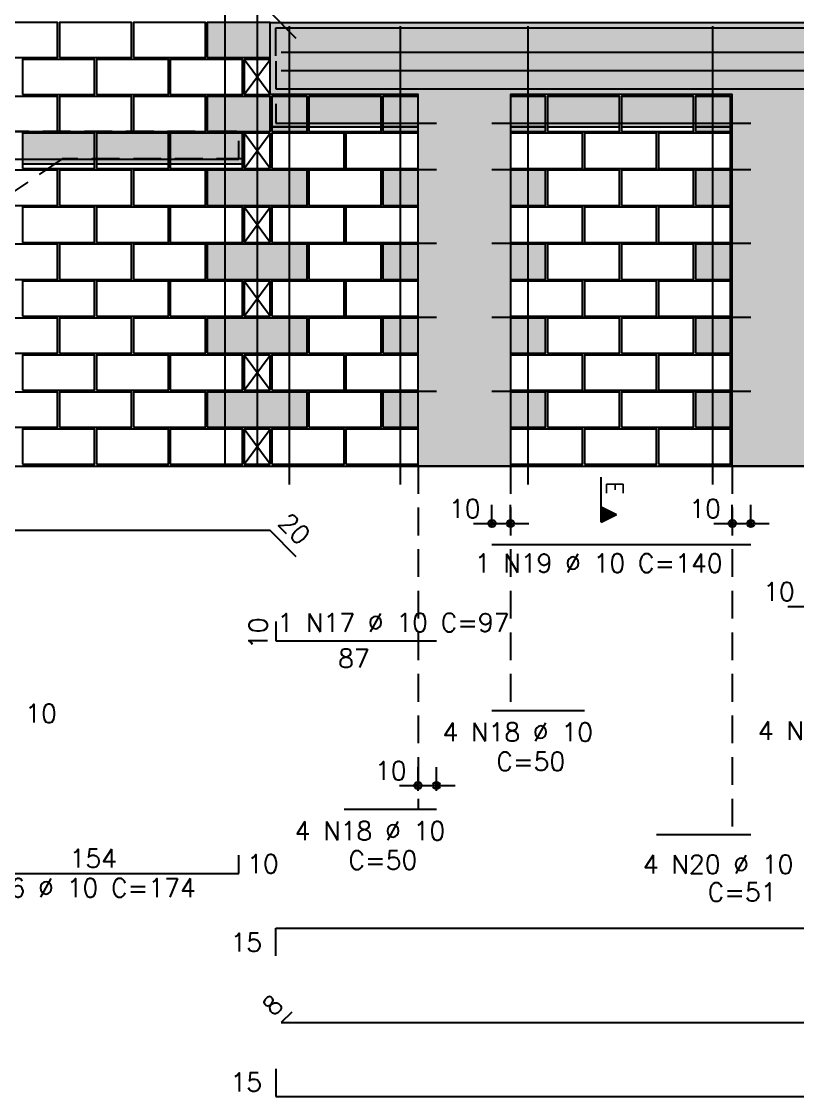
# Model space of a CAD drawing. Extents: x -1 to 122, y -1 to 61.
# Drawn here: x 45.56 to 53.96, y 42.5 to 54.13 of the extents above; entities that cross this region are included whole.
import ezdxf

# ---------------------------------------------------------------- set-up
doc = ezdxf.new("R2010")
doc.units = 0
doc.header["$MEASUREMENT"] = 0
doc.linetypes.add('ESTILO_TQS_0001', pattern=[0.45, 0.3, -0.15])
for name, color, linetype in [('PENA_01', 1, 'CONTINUOUS'), ('PENA_02', 2, 'CONTINUOUS'), ('PENA_03', 3, 'CONTINUOUS'), ('PENA_05', 5, 'CONTINUOUS'), ('PENA_09', 254, 'CONTINUOUS'), ('PENA_11', 252, 'CONTINUOUS'), ('PENA_19', 240, 'CONTINUOUS'), ('PENA_21', 100, 'CONTINUOUS'), ('PENA_23', 50, 'CONTINUOUS')]:
    doc.layers.add(name, color=color, linetype=linetype)
doc.styles.get("Standard").update_dxf_attribs({"font": 'ROMANS.SHX'})

msp = doc.modelspace()

# ---------------------------------------------------------------- linework, layer by layer
at = {"layer": 'PENA_01', "linetype": 'Continuous'}
for p, q in [((48.275, 52.992), (48.655, 52.992)), ((48.675, 52.992), (49.455, 52.992)), ((49.475, 52.992), (49.855, 52.992)), ((50.855, 52.992), (51.235, 52.992)), ((51.255, 52.992), (52.035, 52.992)), ((52.055, 52.992), (52.835, 52.992)), ((52.855, 52.992), (53.235, 52.992)), ((45.575, 52.592), (46.355, 52.592)), ((46.375, 52.592), (47.155, 52.592)), ((47.175, 52.592), (47.955, 52.592)), ((50.655, 48.673), (50.655, 48.901)), ((50.855, 48.673), (50.855, 48.901)), ((53.255, 48.673), (53.255, 48.901)), ((53.455, 48.673), (53.455, 48.901)), ((50.455, 48.701), (51.055, 48.701)), ((53.055, 48.701), (53.655, 48.701)), ((53.855, 47.803), (54.455, 47.803)), ((49.855, 45.808), (49.855, 46.065)), ((50.055, 45.808), (50.055, 46.065)), ((49.655, 45.865), (50.255, 45.865))]:
    msp.add_line(p, q, dxfattribs=at)
at = {"layer": 'PENA_01', "linetype": 'ESTILO_TQS_0001'}
for p, q in [((49.855, 49.322), (49.855, 45.608)), ((50.855, 49.322), (50.855, 46.676)), ((53.255, 49.322), (53.255, 45.335))]:
    msp.add_line(p, q, dxfattribs=at)
msp.add_lwpolyline([(46.006, 52.645), (43.306, 50.832), (40.555, 50.832), (40.555, 51.132), (43.215, 51.132), (43.185, 51.495), (43.755, 51.495), (43.725, 51.857), (44.295, 51.857), (44.265, 52.22), (44.835, 52.22), (44.805, 52.583), (45.375, 52.583), (45.345, 52.945), (47.975, 52.945), (47.975, 52.645), (46.006, 52.645)], dxfattribs=at)
at = {"layer": 'PENA_02', "linetype": 'Continuous'}
for p, q in [((48.255, 53.722), (47.975, 53.722)), ((47.975, 53.722), (47.975, 53.342)), ((48.255, 53.342), (48.255, 53.722)), ((47.975, 53.342), (48.255, 53.342)), ((48.255, 52.922), (47.975, 52.922)), ((47.975, 52.922), (47.975, 52.542)), ((48.255, 52.542), (48.255, 52.922)), ((47.975, 52.542), (48.255, 52.542)), ((48.255, 52.122), (47.975, 52.122)), ((47.975, 52.122), (47.975, 51.742)), ((48.255, 51.742), (48.255, 52.122)), ((47.975, 51.742), (48.255, 51.742)), ((48.255, 51.322), (47.975, 51.322)), ((47.975, 51.322), (47.975, 50.942)), ((48.255, 50.942), (48.255, 51.322)), ((47.975, 50.942), (48.255, 50.942)), ((48.255, 50.522), (47.975, 50.522)), ((47.975, 50.522), (47.975, 50.142)), ((48.255, 50.142), (48.255, 50.522)), ((47.975, 50.142), (48.255, 50.142)), ((48.255, 49.722), (47.975, 49.722)), ((47.975, 49.722), (47.975, 49.342)), ((48.255, 49.342), (48.255, 49.722)), ((7.775, 49.322), (63.955, 49.322)), ((47.975, 49.342), (48.255, 49.342))]:
    msp.add_line(p, q, dxfattribs=at)
for points in [[(45.175, 53.742), (45.955, 53.742), (45.955, 54.122), (45.175, 54.122), (45.175, 53.742)], [(45.975, 53.742), (46.755, 53.742), (46.755, 54.122), (45.975, 54.122), (45.975, 53.742)], [(46.775, 53.742), (47.555, 53.742), (47.555, 54.122), (46.775, 54.122), (46.775, 53.742)], [(47.575, 53.742), (48.255, 53.742), (48.255, 54.122), (47.575, 54.122), (47.575, 53.742)], [(50.855, 49.322), (49.855, 49.322), (49.855, 53.342), (48.255, 53.342), (48.255, 54.122), (63.955, 54.122), (63.955, 53.342), (62.475, 53.342), (62.475, 49.322), (61.475, 49.322), (61.475, 53.342), (58.475, 53.342), (58.475, 49.322), (57.475, 49.322), (57.475, 53.342), (54.255, 53.342), (54.255, 49.322), (53.255, 49.322), (53.255, 53.342), (50.855, 53.342), (50.855, 49.322)], [(45.575, 53.342), (46.355, 53.342), (46.355, 53.722), (45.575, 53.722), (45.575, 53.342)], [(46.375, 53.342), (47.155, 53.342), (47.155, 53.722), (46.375, 53.722), (46.375, 53.342)], [(47.175, 53.342), (47.955, 53.342), (47.955, 53.722), (47.175, 53.722), (47.175, 53.342)], [(45.175, 52.942), (45.955, 52.942), (45.955, 53.322), (45.175, 53.322), (45.175, 52.942)], [(45.975, 52.942), (46.755, 52.942), (46.755, 53.322), (45.975, 53.322), (45.975, 52.942)], [(46.775, 52.942), (47.555, 52.942), (47.555, 53.322), (46.775, 53.322), (46.775, 52.942)], [(47.575, 52.942), (48.255, 52.942), (48.255, 53.322), (47.575, 53.322), (47.575, 52.942)], [(48.275, 52.942), (48.655, 52.942), (48.655, 53.322), (48.275, 53.322), (48.275, 52.942)], [(48.675, 52.942), (49.455, 52.942), (49.455, 53.322), (48.675, 53.322), (48.675, 52.942)], [(49.475, 52.942), (49.855, 52.942), (49.855, 53.322), (49.475, 53.322), (49.475, 52.942)], [(50.855, 52.942), (51.235, 52.942), (51.235, 53.322), (50.855, 53.322), (50.855, 52.942)], [(51.255, 52.942), (52.035, 52.942), (52.035, 53.322), (51.255, 53.322), (51.255, 52.942)], [(52.055, 52.942), (52.835, 52.942), (52.835, 53.322), (52.055, 53.322), (52.055, 52.942)], [(52.855, 52.942), (53.235, 52.942), (53.235, 53.322), (52.855, 53.322), (52.855, 52.942)], [(45.575, 52.542), (46.355, 52.542), (46.355, 52.922), (45.575, 52.922), (45.575, 52.542)], [(46.375, 52.542), (47.155, 52.542), (47.155, 52.922), (46.375, 52.922), (46.375, 52.542)], [(47.175, 52.542), (47.955, 52.542), (47.955, 52.922), (47.175, 52.922), (47.175, 52.542)], [(48.275, 52.542), (49.055, 52.542), (49.055, 52.922), (48.275, 52.922), (48.275, 52.542)], [(49.075, 52.542), (49.855, 52.542), (49.855, 52.922), (49.075, 52.922), (49.075, 52.542)], [(50.855, 52.542), (51.635, 52.542), (51.635, 52.922), (50.855, 52.922), (50.855, 52.542)], [(51.655, 52.542), (52.435, 52.542), (52.435, 52.922), (51.655, 52.922), (51.655, 52.542)], [(52.455, 52.542), (53.235, 52.542), (53.235, 52.922), (52.455, 52.922), (52.455, 52.542)], [(45.175, 52.142), (45.955, 52.142), (45.955, 52.522), (45.175, 52.522), (45.175, 52.142)], [(45.975, 52.142), (46.755, 52.142), (46.755, 52.522), (45.975, 52.522), (45.975, 52.142)], [(46.775, 52.142), (47.555, 52.142), (47.555, 52.522), (46.775, 52.522), (46.775, 52.142)], [(47.575, 52.142), (48.655, 52.142), (48.655, 52.522), (47.575, 52.522), (47.575, 52.142)], [(48.675, 52.142), (49.455, 52.142), (49.455, 52.522), (48.675, 52.522), (48.675, 52.142)], [(49.475, 52.142), (49.855, 52.142), (49.855, 52.522), (49.475, 52.522), (49.475, 52.142)], [(50.855, 52.142), (51.235, 52.142), (51.235, 52.522), (50.855, 52.522), (50.855, 52.142)], [(51.255, 52.142), (52.035, 52.142), (52.035, 52.522), (51.255, 52.522), (51.255, 52.142)], [(52.055, 52.142), (52.835, 52.142), (52.835, 52.522), (52.055, 52.522), (52.055, 52.142)], [(52.855, 52.142), (53.235, 52.142), (53.235, 52.522), (52.855, 52.522), (52.855, 52.142)], [(45.575, 51.742), (46.355, 51.742), (46.355, 52.122), (45.575, 52.122), (45.575, 51.742)], [(46.375, 51.742), (47.155, 51.742), (47.155, 52.122), (46.375, 52.122), (46.375, 51.742)], [(47.175, 51.742), (47.955, 51.742), (47.955, 52.122), (47.175, 52.122), (47.175, 51.742)], [(48.275, 51.742), (49.055, 51.742), (49.055, 52.122), (48.275, 52.122), (48.275, 51.742)], [(49.075, 51.742), (49.855, 51.742), (49.855, 52.122), (49.075, 52.122), (49.075, 51.742)], [(50.855, 51.742), (51.635, 51.742), (51.635, 52.122), (50.855, 52.122), (50.855, 51.742)], [(51.655, 51.742), (52.435, 51.742), (52.435, 52.122), (51.655, 52.122), (51.655, 51.742)], [(52.455, 51.742), (53.235, 51.742), (53.235, 52.122), (52.455, 52.122), (52.455, 51.742)], [(45.175, 51.342), (45.955, 51.342), (45.955, 51.722), (45.175, 51.722), (45.175, 51.342)], [(45.975, 51.342), (46.755, 51.342), (46.755, 51.722), (45.975, 51.722), (45.975, 51.342)], [(46.775, 51.342), (47.555, 51.342), (47.555, 51.722), (46.775, 51.722), (46.775, 51.342)], [(47.575, 51.342), (48.655, 51.342), (48.655, 51.722), (47.575, 51.722), (47.575, 51.342)], [(48.675, 51.342), (49.455, 51.342), (49.455, 51.722), (48.675, 51.722), (48.675, 51.342)], [(49.475, 51.342), (49.855, 51.342), (49.855, 51.722), (49.475, 51.722), (49.475, 51.342)], [(50.855, 51.342), (51.235, 51.342), (51.235, 51.722), (50.855, 51.722), (50.855, 51.342)], [(51.255, 51.342), (52.035, 51.342), (52.035, 51.722), (51.255, 51.722), (51.255, 51.342)], [(52.055, 51.342), (52.835, 51.342), (52.835, 51.722), (52.055, 51.722), (52.055, 51.342)], [(52.855, 51.342), (53.235, 51.342), (53.235, 51.722), (52.855, 51.722), (52.855, 51.342)], [(45.575, 50.942), (46.355, 50.942), (46.355, 51.322), (45.575, 51.322), (45.575, 50.942)], [(46.375, 50.942), (47.155, 50.942), (47.155, 51.322), (46.375, 51.322), (46.375, 50.942)], [(47.175, 50.942), (47.955, 50.942), (47.955, 51.322), (47.175, 51.322), (47.175, 50.942)], [(48.275, 50.942), (49.055, 50.942), (49.055, 51.322), (48.275, 51.322), (48.275, 50.942)], [(49.075, 50.942), (49.855, 50.942), (49.855, 51.322), (49.075, 51.322), (49.075, 50.942)], [(50.855, 50.942), (51.635, 50.942), (51.635, 51.322), (50.855, 51.322), (50.855, 50.942)], [(51.655, 50.942), (52.435, 50.942), (52.435, 51.322), (51.655, 51.322), (51.655, 50.942)], [(52.455, 50.942), (53.235, 50.942), (53.235, 51.322), (52.455, 51.322), (52.455, 50.942)], [(45.175, 50.542), (45.955, 50.542), (45.955, 50.922), (45.175, 50.922), (45.175, 50.542)], [(45.975, 50.542), (46.755, 50.542), (46.755, 50.922), (45.975, 50.922), (45.975, 50.542)], [(46.775, 50.542), (47.555, 50.542), (47.555, 50.922), (46.775, 50.922), (46.775, 50.542)], [(47.575, 50.542), (48.655, 50.542), (48.655, 50.922), (47.575, 50.922), (47.575, 50.542)], [(48.675, 50.542), (49.455, 50.542), (49.455, 50.922), (48.675, 50.922), (48.675, 50.542)], [(49.475, 50.542), (49.855, 50.542), (49.855, 50.922), (49.475, 50.922), (49.475, 50.542)], [(50.855, 50.542), (51.235, 50.542), (51.235, 50.922), (50.855, 50.922), (50.855, 50.542)], [(51.255, 50.542), (52.035, 50.542), (52.035, 50.922), (51.255, 50.922), (51.255, 50.542)], [(52.055, 50.542), (52.835, 50.542), (52.835, 50.922), (52.055, 50.922), (52.055, 50.542)], [(52.855, 50.542), (53.235, 50.542), (53.235, 50.922), (52.855, 50.922), (52.855, 50.542)], [(45.575, 50.142), (46.355, 50.142), (46.355, 50.522), (45.575, 50.522), (45.575, 50.142)], [(46.375, 50.142), (47.155, 50.142), (47.155, 50.522), (46.375, 50.522), (46.375, 50.142)], [(47.175, 50.142), (47.955, 50.142), (47.955, 50.522), (47.175, 50.522), (47.175, 50.142)], [(48.275, 50.142), (49.055, 50.142), (49.055, 50.522), (48.275, 50.522), (48.275, 50.142)], [(49.075, 50.142), (49.855, 50.142), (49.855, 50.522), (49.075, 50.522), (49.075, 50.142)], [(50.855, 50.142), (51.635, 50.142), (51.635, 50.522), (50.855, 50.522), (50.855, 50.142)], [(51.655, 50.142), (52.435, 50.142), (52.435, 50.522), (51.655, 50.522), (51.655, 50.142)], [(52.455, 50.142), (53.235, 50.142), (53.235, 50.522), (52.455, 50.522), (52.455, 50.142)], [(45.175, 49.742), (45.955, 49.742), (45.955, 50.122), (45.175, 50.122), (45.175, 49.742)], [(45.975, 49.742), (46.755, 49.742), (46.755, 50.122), (45.975, 50.122), (45.975, 49.742)], [(46.775, 49.742), (47.555, 49.742), (47.555, 50.122), (46.775, 50.122), (46.775, 49.742)], [(47.575, 49.742), (48.655, 49.742), (48.655, 50.122), (47.575, 50.122), (47.575, 49.742)], [(48.675, 49.742), (49.455, 49.742), (49.455, 50.122), (48.675, 50.122), (48.675, 49.742)], [(49.475, 49.742), (49.855, 49.742), (49.855, 50.122), (49.475, 50.122), (49.475, 49.742)], [(50.855, 49.742), (51.235, 49.742), (51.235, 50.122), (50.855, 50.122), (50.855, 49.742)], [(51.255, 49.742), (52.035, 49.742), (52.035, 50.122), (51.255, 50.122), (51.255, 49.742)], [(52.055, 49.742), (52.835, 49.742), (52.835, 50.122), (52.055, 50.122), (52.055, 49.742)], [(52.855, 49.742), (53.235, 49.742), (53.235, 50.122), (52.855, 50.122), (52.855, 49.742)], [(45.575, 49.342), (46.355, 49.342), (46.355, 49.722), (45.575, 49.722), (45.575, 49.342)], [(46.375, 49.342), (47.155, 49.342), (47.155, 49.722), (46.375, 49.722), (46.375, 49.342)], [(47.175, 49.342), (47.955, 49.342), (47.955, 49.722), (47.175, 49.722), (47.175, 49.342)], [(48.275, 49.342), (49.055, 49.342), (49.055, 49.722), (48.275, 49.722), (48.275, 49.342)], [(49.075, 49.342), (49.855, 49.342), (49.855, 49.722), (49.075, 49.722), (49.075, 49.342)], [(50.855, 49.342), (51.635, 49.342), (51.635, 49.722), (50.855, 49.722), (50.855, 49.342)], [(51.655, 49.342), (52.435, 49.342), (52.435, 49.722), (51.655, 49.722), (51.655, 49.342)], [(52.455, 49.342), (53.235, 49.342), (53.235, 49.722), (52.455, 49.722), (52.455, 49.342)]]:
    msp.add_lwpolyline(points, dxfattribs=at)
for centre, radius in [((50.655, 48.701), 0.04), ((50.855, 48.701), 0.04), ((53.255, 48.701), 0.04), ((53.455, 48.701), 0.04), ((50.655, 48.701), 0.02), ((50.855, 48.701), 0.02), ((53.255, 48.701), 0.02), ((53.455, 48.701), 0.02), ((49.855, 45.865), 0.04), ((49.855, 45.865), 0.02), ((50.055, 45.865), 0.04), ((50.055, 45.865), 0.02)]:
    msp.add_circle(centre, radius, dxfattribs=at)
at = {"layer": 'PENA_03', "linetype": 'Continuous'}
for p, q in [((47.975, 53.342), (48.255, 53.722)), ((48.255, 53.342), (47.975, 53.722)), ((47.975, 52.542), (48.255, 52.922)), ((48.255, 52.542), (47.975, 52.922)), ((47.975, 51.742), (48.255, 52.122)), ((48.255, 51.742), (47.975, 52.122)), ((47.975, 50.942), (48.255, 51.322)), ((48.255, 50.942), (47.975, 51.322)), ((47.975, 50.142), (48.255, 50.522)), ((48.255, 50.142), (47.975, 50.522)), ((47.975, 49.342), (48.255, 49.722)), ((48.255, 49.342), (47.975, 49.722)), ((51.836, 48.714), (51.836, 49.2)), ((51.837, 48.879), (51.837, 49.2)), ((51.837, 48.879), (52.002, 48.797)), ((51.837, 48.715), (51.837, 48.878)), ((51.837, 48.878), (52.001, 48.797)), ((51.849, 48.72), (51.849, 48.873)), ((51.862, 48.726), (51.862, 48.867)), ((51.875, 48.733), (51.875, 48.86)), ((51.836, 48.714), (52.002, 48.797)), ((51.837, 48.715), (52.001, 48.797)), ((51.887, 48.739), (51.887, 48.854)), ((51.9, 48.746), (51.9, 48.848)), ((51.913, 48.752), (51.913, 48.841)), ((51.926, 48.758), (51.926, 48.835)), ((51.938, 48.765), (51.938, 48.828)), ((51.951, 48.771), (51.951, 48.822)), ((51.964, 48.777), (51.964, 48.816)), ((51.977, 48.784), (51.977, 48.809)), ((51.989, 48.79), (51.989, 48.803)), ((50.655, 48.473), (50.655, 48.473)), ((50.855, 48.473), (50.855, 48.473)), ((53.255, 48.473), (53.255, 48.473)), ((53.455, 48.473), (53.455, 48.473)), ((49.855, 45.608), (49.855, 45.608)), ((50.055, 45.608), (50.055, 45.608))]:
    msp.add_line(p, q, dxfattribs=at)
at = {"layer": 'PENA_05', "linetype": 'Continuous'}
for p, q in [((48.538, 53.949), (48.255, 54.232)), ((48.315, 53.762), (48.315, 54.062)), ((48.315, 54.062), (63.895, 54.062)), ((48.465, 49.122), (48.465, 54.082)), ((49.665, 49.122), (49.665, 54.082)), ((51.045, 49.122), (51.045, 54.082)), ((53.045, 49.122), (53.045, 54.082)), ((48.375, 53.802), (63.835, 53.802)), ((48.315, 53.702), (48.315, 53.402)), ((48.375, 53.602), (63.835, 53.602)), ((48.315, 53.402), (63.895, 53.402)), ((48.315, 53.242), (48.315, 53.032)), ((48.315, 53.032), (50.055, 53.032)), ((50.655, 53.032), (53.455, 53.032)), ((47.915, 52.642), (47.915, 52.842)), ((44.815, 52.642), (47.915, 52.642)), ((49.055, 52.532), (50.055, 52.532)), ((50.655, 52.532), (51.655, 52.532)), ((52.435, 52.532), (53.455, 52.532)), ((49.055, 51.732), (50.055, 51.732)), ((50.655, 51.732), (51.655, 51.732)), ((52.435, 51.732), (53.455, 51.732)), ((49.055, 50.932), (50.055, 50.932)), ((50.655, 50.932), (51.655, 50.932)), ((52.435, 50.932), (53.455, 50.932)), ((49.055, 50.132), (50.055, 50.132)), ((50.655, 50.132), (51.655, 50.132)), ((52.435, 50.132), (53.455, 50.132)), ((48.255, 48.623), (29.946, 48.623)), ((48.538, 48.34), (48.255, 48.623)), ((50.655, 48.473), (53.455, 48.473)), ((48.315, 47.641), (48.315, 47.431)), ((48.315, 47.431), (50.055, 47.431)), ((50.655, 46.676), (51.655, 46.676)), ((49.055, 45.608), (50.055, 45.608)), ((52.435, 45.335), (53.455, 45.335)), ((47.915, 44.912), (47.915, 45.112)), ((44.815, 44.912), (47.915, 44.912)), ((48.315, 44.023), (48.315, 44.323)), ((48.315, 44.323), (63.895, 44.323)), ((48.488, 43.413), (48.375, 43.3)), ((48.375, 43.3), (63.835, 43.3)), ((48.315, 42.8), (48.315, 42.5)), ((48.315, 42.5), (63.895, 42.5))]:
    msp.add_line(p, q, dxfattribs=at)
for points in [[(47.765, 55.562), (47.765, 49.322)], [(48.115, 55.562), (48.115, 49.322)]]:
    msp.add_lwpolyline(points, dxfattribs=at)
at = {"layer": 'PENA_09', "linetype": 'Continuous'}
for points in [[(48.275, 52.992), (48.655, 52.992), (48.655, 53.322), (48.275, 53.322), (48.275, 52.992)], [(48.675, 52.992), (49.455, 52.992), (49.455, 53.322), (48.675, 53.322), (48.675, 52.992)], [(49.475, 52.992), (49.855, 52.992), (49.855, 53.322), (49.475, 53.322), (49.475, 52.992)], [(50.855, 52.992), (51.235, 52.992), (51.235, 53.322), (50.855, 53.322), (50.855, 52.992)], [(51.255, 52.992), (52.035, 52.992), (52.035, 53.322), (51.255, 53.322), (51.255, 52.992)], [(52.055, 52.992), (52.835, 52.992), (52.835, 53.322), (52.055, 53.322), (52.055, 52.992)], [(52.855, 52.992), (53.235, 52.992), (53.235, 53.322), (52.855, 53.322), (52.855, 52.992)], [(45.575, 52.592), (46.355, 52.592), (46.355, 52.922), (45.575, 52.922), (45.575, 52.592)], [(46.375, 52.592), (47.155, 52.592), (47.155, 52.922), (46.375, 52.922), (46.375, 52.592)], [(47.175, 52.592), (47.955, 52.592), (47.955, 52.922), (47.175, 52.922), (47.175, 52.592)]]:
    msp.add_lwpolyline(points, dxfattribs=at)
for points in [[(48.275, 52.992), (48.655, 52.992), (48.655, 53.322)], [(48.275, 52.992), (48.655, 53.322), (48.275, 53.322)], [(48.275, 52.992), (48.275, 53.322), (48.275, 52.992)], [(48.675, 52.992), (49.455, 52.992), (49.455, 53.322)], [(48.675, 52.992), (49.455, 53.322), (48.675, 53.322)], [(48.675, 52.992), (48.675, 53.322), (48.675, 52.992)], [(49.475, 52.992), (49.855, 52.992), (49.855, 53.322)], [(49.475, 52.992), (49.855, 53.322), (49.475, 53.322)], [(49.475, 52.992), (49.475, 53.322), (49.475, 52.992)], [(50.855, 52.992), (51.235, 52.992), (51.235, 53.322)], [(50.855, 52.992), (51.235, 53.322), (50.855, 53.322)], [(50.855, 52.992), (50.855, 53.322), (50.855, 52.992)], [(51.255, 52.992), (52.035, 52.992), (52.035, 53.322)], [(51.255, 52.992), (52.035, 53.322), (51.255, 53.322)], [(51.255, 52.992), (51.255, 53.322), (51.255, 52.992)], [(52.055, 52.992), (52.835, 52.992), (52.835, 53.322)], [(52.055, 52.992), (52.835, 53.322), (52.055, 53.322)], [(52.055, 52.992), (52.055, 53.322), (52.055, 52.992)], [(52.855, 52.992), (53.235, 52.992), (53.235, 53.322)], [(52.855, 52.992), (53.235, 53.322), (52.855, 53.322)], [(52.855, 52.992), (52.855, 53.322), (52.855, 52.992)], [(45.575, 52.592), (46.355, 52.592), (46.355, 52.922)], [(45.575, 52.592), (46.355, 52.922), (45.575, 52.922)], [(45.575, 52.592), (45.575, 52.922), (45.575, 52.592)], [(46.375, 52.592), (47.155, 52.592), (47.155, 52.922)], [(46.375, 52.592), (47.155, 52.922), (46.375, 52.922)], [(46.375, 52.592), (46.375, 52.922), (46.375, 52.592)], [(47.175, 52.592), (47.955, 52.592), (47.955, 52.922)], [(47.175, 52.592), (47.955, 52.922), (47.175, 52.922)], [(47.175, 52.592), (47.175, 52.922), (47.175, 52.592)]]:
    msp.add_solid(points, dxfattribs=at)
at = {"layer": 'PENA_11', "linetype": 'Continuous'}
for points in [[(49.855, 53.342), (48.255, 53.342), (63.955, 54.122)], [(63.955, 54.122), (48.255, 53.342), (48.255, 54.122)], [(50.855, 53.342), (49.855, 53.342), (63.955, 54.122)], [(50.855, 53.342), (63.955, 54.122), (53.255, 53.342)], [(53.255, 53.342), (63.955, 54.122), (54.255, 53.342)], [(50.855, 49.322), (49.855, 49.322), (50.855, 53.342)], [(49.855, 49.322), (49.855, 53.342), (50.855, 53.342)], [(54.255, 49.322), (53.255, 49.322), (54.255, 53.342)], [(53.255, 49.322), (53.255, 53.342), (54.255, 53.342)]]:
    msp.add_solid(points, dxfattribs=at)
at = {"layer": 'PENA_19', "linetype": 'Continuous'}
for points in [[(47.575, 52.142), (48.655, 52.142), (48.655, 52.522), (47.575, 52.522), (47.575, 52.142)], [(47.575, 51.342), (48.655, 51.342), (48.655, 51.722), (47.575, 51.722), (47.575, 51.342)], [(47.575, 50.542), (48.655, 50.542), (48.655, 50.922), (47.575, 50.922), (47.575, 50.542)], [(47.575, 49.742), (48.655, 49.742), (48.655, 50.122), (47.575, 50.122), (47.575, 49.742)]]:
    msp.add_lwpolyline(points, dxfattribs=at)
for points in [[(47.575, 52.142), (48.655, 52.142), (48.655, 52.522)], [(47.575, 52.142), (48.655, 52.522), (47.575, 52.522)], [(47.575, 52.142), (47.575, 52.522), (47.575, 52.142)], [(47.575, 51.342), (48.655, 51.342), (48.655, 51.722)], [(47.575, 51.342), (48.655, 51.722), (47.575, 51.722)], [(47.575, 51.342), (47.575, 51.722), (47.575, 51.342)], [(47.575, 50.542), (48.655, 50.542), (48.655, 50.922)], [(47.575, 50.542), (48.655, 50.922), (47.575, 50.922)], [(47.575, 50.542), (47.575, 50.922), (47.575, 50.542)], [(47.575, 49.742), (48.655, 49.742), (48.655, 50.122)], [(47.575, 49.742), (48.655, 50.122), (47.575, 50.122)], [(47.575, 49.742), (47.575, 50.122), (47.575, 49.742)]]:
    msp.add_solid(points, dxfattribs=at)
at = {"layer": 'PENA_21', "linetype": 'Continuous'}
for points in [[(47.575, 53.742), (48.255, 53.742), (48.255, 54.122), (47.575, 54.122), (47.575, 53.742)], [(47.575, 52.942), (48.255, 52.942), (48.255, 53.322), (47.575, 53.322), (47.575, 52.942)]]:
    msp.add_lwpolyline(points, dxfattribs=at)
for points in [[(47.575, 53.742), (48.255, 53.742), (48.255, 54.122)], [(47.575, 53.742), (48.255, 54.122), (47.575, 54.122)], [(47.575, 53.742), (47.575, 54.122), (47.575, 53.742)], [(47.575, 52.942), (48.255, 52.942), (48.255, 53.322)], [(47.575, 52.942), (48.255, 53.322), (47.575, 53.322)], [(47.575, 52.942), (47.575, 53.322), (47.575, 52.942)]]:
    msp.add_solid(points, dxfattribs=at)
at = {"layer": 'PENA_23', "linetype": 'Continuous'}
for points in [[(48.275, 52.942), (48.655, 52.942), (48.655, 52.992), (48.275, 52.992), (48.275, 52.942)], [(49.475, 52.942), (49.855, 52.942), (49.855, 52.992), (49.475, 52.992), (49.475, 52.942)], [(50.855, 52.942), (51.235, 52.942), (51.235, 52.992), (50.855, 52.992), (50.855, 52.942)], [(52.855, 52.942), (53.235, 52.942), (53.235, 52.992), (52.855, 52.992), (52.855, 52.942)], [(49.475, 52.142), (49.855, 52.142), (49.855, 52.522), (49.475, 52.522), (49.475, 52.142)], [(50.855, 52.142), (51.235, 52.142), (51.235, 52.522), (50.855, 52.522), (50.855, 52.142)], [(52.855, 52.142), (53.235, 52.142), (53.235, 52.522), (52.855, 52.522), (52.855, 52.142)], [(49.475, 51.342), (49.855, 51.342), (49.855, 51.722), (49.475, 51.722), (49.475, 51.342)], [(50.855, 51.342), (51.235, 51.342), (51.235, 51.722), (50.855, 51.722), (50.855, 51.342)], [(52.855, 51.342), (53.235, 51.342), (53.235, 51.722), (52.855, 51.722), (52.855, 51.342)], [(49.475, 50.542), (49.855, 50.542), (49.855, 50.922), (49.475, 50.922), (49.475, 50.542)], [(50.855, 50.542), (51.235, 50.542), (51.235, 50.922), (50.855, 50.922), (50.855, 50.542)], [(52.855, 50.542), (53.235, 50.542), (53.235, 50.922), (52.855, 50.922), (52.855, 50.542)], [(49.475, 49.742), (49.855, 49.742), (49.855, 50.122), (49.475, 50.122), (49.475, 49.742)], [(50.855, 49.742), (51.235, 49.742), (51.235, 50.122), (50.855, 50.122), (50.855, 49.742)], [(52.855, 49.742), (53.235, 49.742), (53.235, 50.122), (52.855, 50.122), (52.855, 49.742)]]:
    msp.add_lwpolyline(points, dxfattribs=at)
for points in [[(48.275, 52.942), (48.655, 52.942), (48.655, 52.992)], [(48.275, 52.942), (48.655, 52.992), (48.275, 52.992)], [(48.275, 52.942), (48.275, 52.992), (48.275, 52.942)], [(49.475, 52.942), (49.855, 52.942), (49.855, 52.992)], [(49.475, 52.942), (49.855, 52.992), (49.475, 52.992)], [(49.475, 52.942), (49.475, 52.992), (49.475, 52.942)], [(50.855, 52.942), (51.235, 52.942), (51.235, 52.992)], [(50.855, 52.942), (51.235, 52.992), (50.855, 52.992)], [(50.855, 52.942), (50.855, 52.992), (50.855, 52.942)], [(52.855, 52.942), (53.235, 52.942), (53.235, 52.992)], [(52.855, 52.942), (53.235, 52.992), (52.855, 52.992)], [(52.855, 52.942), (52.855, 52.992), (52.855, 52.942)], [(49.475, 52.142), (49.855, 52.142), (49.855, 52.522)], [(49.475, 52.142), (49.855, 52.522), (49.475, 52.522)], [(49.475, 52.142), (49.475, 52.522), (49.475, 52.142)], [(50.855, 52.142), (51.235, 52.142), (51.235, 52.522)], [(50.855, 52.142), (51.235, 52.522), (50.855, 52.522)], [(50.855, 52.142), (50.855, 52.522), (50.855, 52.142)], [(52.855, 52.142), (53.235, 52.142), (53.235, 52.522)], [(52.855, 52.142), (53.235, 52.522), (52.855, 52.522)], [(52.855, 52.142), (52.855, 52.522), (52.855, 52.142)], [(49.475, 51.342), (49.855, 51.342), (49.855, 51.722)], [(49.475, 51.342), (49.855, 51.722), (49.475, 51.722)], [(49.475, 51.342), (49.475, 51.722), (49.475, 51.342)], [(50.855, 51.342), (51.235, 51.342), (51.235, 51.722)], [(50.855, 51.342), (51.235, 51.722), (50.855, 51.722)], [(50.855, 51.342), (50.855, 51.722), (50.855, 51.342)], [(52.855, 51.342), (53.235, 51.342), (53.235, 51.722)], [(52.855, 51.342), (53.235, 51.722), (52.855, 51.722)], [(52.855, 51.342), (52.855, 51.722), (52.855, 51.342)], [(49.475, 50.542), (49.855, 50.542), (49.855, 50.922)], [(49.475, 50.542), (49.855, 50.922), (49.475, 50.922)], [(49.475, 50.542), (49.475, 50.922), (49.475, 50.542)], [(50.855, 50.542), (51.235, 50.542), (51.235, 50.922)], [(50.855, 50.542), (51.235, 50.922), (50.855, 50.922)], [(50.855, 50.542), (50.855, 50.922), (50.855, 50.542)], [(52.855, 50.542), (53.235, 50.542), (53.235, 50.922)], [(52.855, 50.542), (53.235, 50.922), (52.855, 50.922)], [(52.855, 50.542), (52.855, 50.922), (52.855, 50.542)], [(49.475, 49.742), (49.855, 49.742), (49.855, 50.122)], [(49.475, 49.742), (49.855, 50.122), (49.475, 50.122)], [(49.475, 49.742), (49.475, 50.122), (49.475, 49.742)], [(50.855, 49.742), (51.235, 49.742), (51.235, 50.122)], [(50.855, 49.742), (51.235, 50.122), (50.855, 50.122)], [(50.855, 49.742), (50.855, 50.122), (50.855, 49.742)], [(52.855, 49.742), (53.235, 49.742), (53.235, 50.122)], [(52.855, 49.742), (53.235, 50.122), (52.855, 50.122)], [(52.855, 49.742), (52.855, 50.122), (52.855, 49.742)]]:
    msp.add_solid(points, dxfattribs=at)

# ---------------------------------------------------------------- texts
at = {"layer": 'PENA_03', "linetype": 'Continuous'}
for s, height, rotation, p in [('E', 0.18, 270, (51.894, 49.158)), ('20', 0.2, 315, (48.326, 48.694)), ('10', 0.2, 90, (48.225, 47.341)), ('8', 0.2, 45, (48.29, 43.356))]:
    msp.add_text(s, height=height, rotation=rotation, dxfattribs=at).set_placement(p)
for s, p in [('10', (50.188, 48.761)), ('10', (52.788, 48.761)), ('1 N19 %%c 10 C=140', (50.468, 48.171)), ('10', (53.588, 47.863)), ('1 N17 %%c 10 C=97', (48.334, 47.528)), ('87', (48.99, 47.141)), ('10', (45.605, 46.545)), ('4 N18 %%c 10', (50.12, 46.343)), ('4 N18 %%c 10', (53.532, 46.358)), ('C=50', (50.702, 46.026)), ('10', (49.388, 45.925)), ('4 N18 %%c 10', (48.52, 45.274)), ('154', (46.085, 44.977)), ('C=50', (49.102, 44.957)), ('10', (48.005, 44.917)), ('4 N20 %%c 10', (52.288, 44.912)), ('1 N16 %%c 10 C=174', (44.768, 44.657)), ('C=51', (52.988, 44.612)), ('15', (47.825, 44.068)), ('15', (47.825, 42.555))]:
    msp.add_text(s, height=0.2, dxfattribs=at).set_placement(p)

doc.saveas('drawing.dxf')
